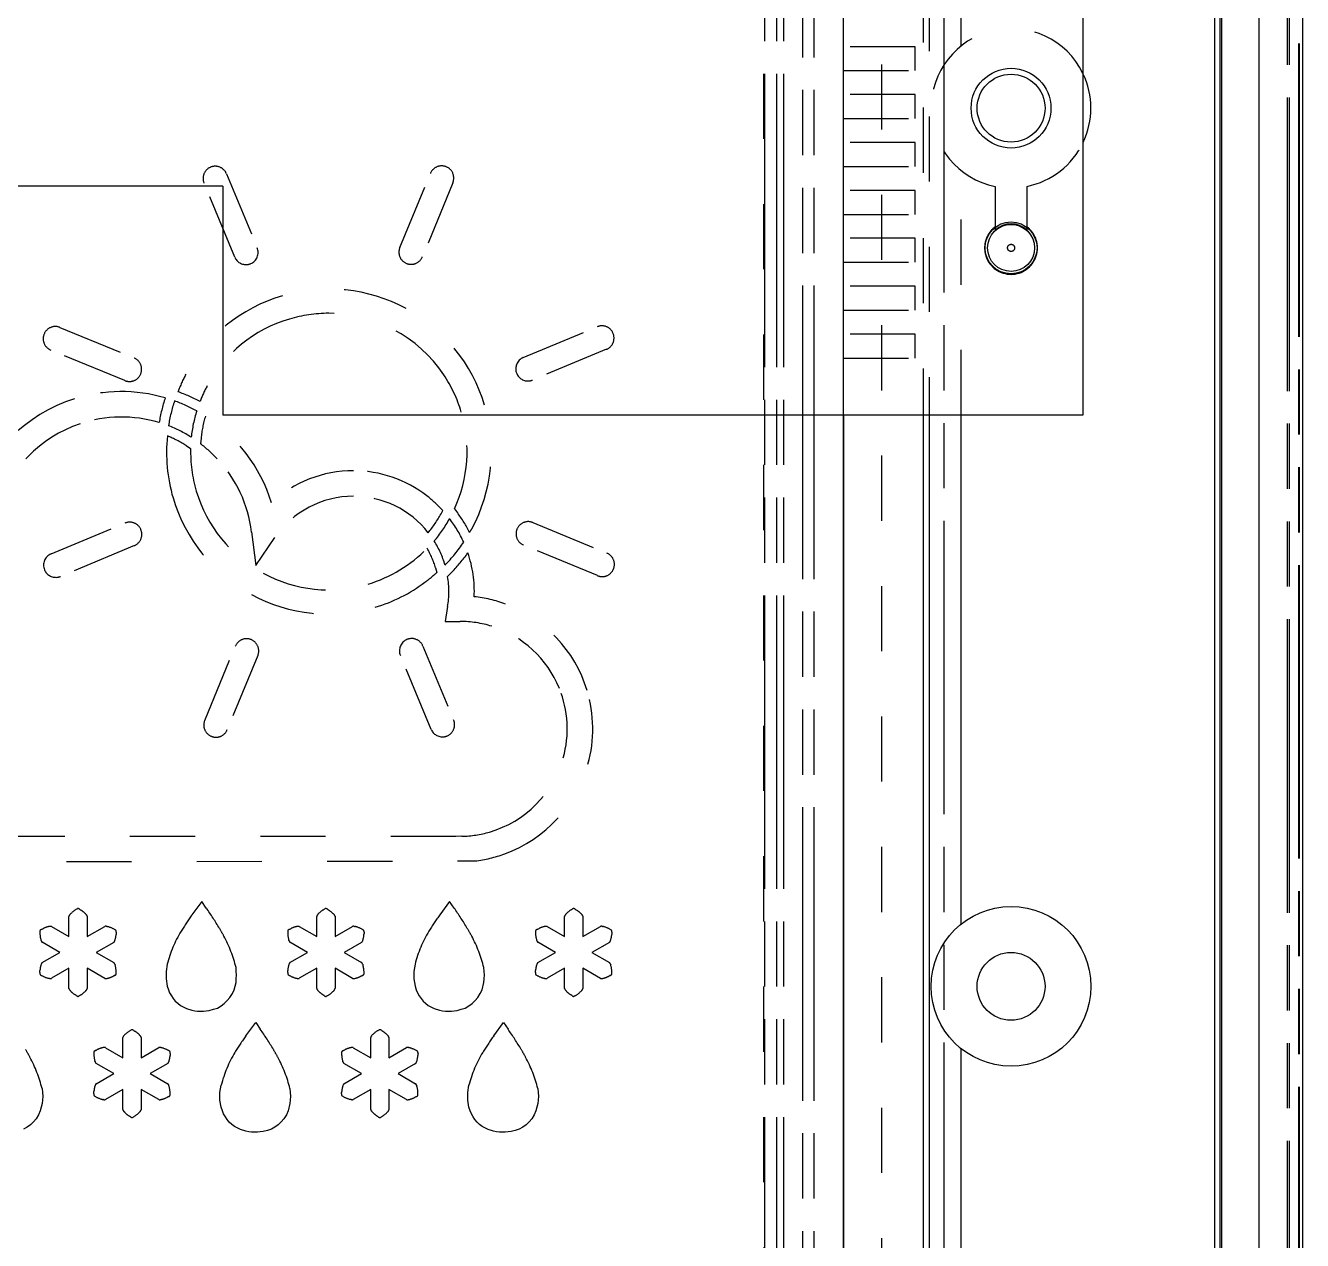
# Model space of a CAD drawing. Header units: millimetres. Extents: x 314 to 590, y -134 to 215.
# Drawn here: x 362.26 to 394.26, y 149.37 to 179.81 of the extents above; entities that cross this region are included whole.
import ezdxf

# ---------------------------------------------------------------- set-up
doc = ezdxf.new("R2010")
doc.units = ezdxf.units.MM
doc.header["$LTSCALE"] = 16.335
doc.linetypes.add('HIDDEN', pattern=[0.2, 0.1, -0.1])
doc.linetypes.add('PHANTOM', pattern=[0.8, 0.45, -0.05, 0.1, -0.05, 0.1, -0.05])
doc.layers.get('0').update_dxf_attribs({"linetype": 'CONTINUOUS'})
doc.layers.add('DEFAULT_2', color=8, linetype='HIDDEN')
doc.layers.add('DEFAULT_3', color=7, linetype='PHANTOM')

msp = doc.modelspace()

# ---------------------------------------------------------------- linework, layer by layer
at = {"color": 7, "linetype": 'Continuous'}
for p, q in [((392.06, 115.337), (392.06, 204.14)), ((392.192, 115.336), (392.192, 204.141)), ((392.227, 204.183), (392.227, 115.294)), ((393.162, 204.218), (393.162, 115.259)), ((394.256, 204.214), (394.256, 119.739)), ((388.756, 201.355), (388.756, 170.049)), ((367.206, 175.789), (341.306, 175.789)), ((367.206, 175.789), (367.206, 170.049)), ((386.556, 174.749), (386.556, 174.686)), ((387.356, 174.686), (387.356, 174.749)), ((388.756, 170.049), (367.206, 170.049)), ((382.756, 170.049), (382.756, 134.885)), ((384.756, 170.049), (384.756, 134.885)), ((384.906, 170.049), (384.906, 134.885)), ((385.706, 157.3), (385.706, 170.049)), ((385.706, 134.885), (385.706, 154.177))]:
    msp.add_line(p, q, dxfattribs=at)
for centre, radius in [((386.956, 177.739), 1), ((386.956, 177.739), 0.85), ((386.956, 174.239), 0.65), ((386.956, 174.239), 0.589), ((386.956, 155.739), 2), ((386.956, 155.739), 0.85)]:
    msp.add_circle(centre, radius, dxfattribs=at)
for centre, radius, start, end in [((386.956, 177.739), 2, 334.4304, 25.8232), ((386.956, 174.239), 0.6, 48.1897, 131.8103)]:
    msp.add_arc(centre, radius, start, end, dxfattribs=at)
at = {"layer": 'DEFAULT_2', "color": 8, "linetype": 'PHANTOM'}
for p, q in [((385.277, 107.778), (385.277, 211.699)), ((380.776, 204.739), (380.776, 126.739)), ((381.076, 204.739), (381.076, 126.739)), ((381.256, 204.739), (381.256, 126.739)), ((381.737, 126.739), (381.737, 204.739)), ((382.025, 126.739), (382.025, 204.739)), ((393.873, 204.14), (393.873, 119.739)), ((393.924, 204.14), (393.924, 119.739)), ((394.165, 119.739), (394.165, 204.14)), ((394.184, 119.739), (394.184, 204.142))]:
    msp.add_line(p, q, dxfattribs=at)
at = {"layer": 'DEFAULT_2', "color": 8, "linetype": 'Continuous'}
msp.add_line((382.756, 123.239), (382.756, 208.239), dxfattribs=at)
at = {"layer": 'DEFAULT_2', "color": 8, "linetype": 'HIDDEN'}
for p, q in [((383.706, 208.239), (383.706, 123.239)), ((382.756, 170.049), (382.756, 205.05)), ((380.756, 204.739), (380.756, 126.739)), ((384.756, 203.889), (384.756, 170.049)), ((384.906, 203.67), (384.906, 170.049)), ((385.706, 179.3), (385.706, 198.177)), ((384.556, 179.279), (382.756, 179.279)), ((384.556, 178.679), (384.556, 179.279)), ((382.756, 178.679), (384.556, 178.679)), ((384.556, 178.079), (382.756, 178.079)), ((384.556, 177.479), (384.556, 178.079)), ((382.756, 177.479), (384.556, 177.479)), ((384.556, 176.879), (382.756, 176.879)), ((384.556, 176.279), (384.556, 176.879)), ((382.756, 176.279), (384.556, 176.279)), ((367.3, 176.096), (368.07, 174.244)), ((371.643, 174.249), (372.407, 176.104)), ((385.706, 170.049), (385.706, 176.177)), ((367.506, 174.009), (366.735, 175.861)), ((372.971, 175.869), (372.207, 174.016)), ((384.556, 175.679), (382.756, 175.679)), ((384.556, 175.079), (384.556, 175.679)), ((386.556, 175.779), (386.556, 174.749)), ((387.356, 174.749), (387.356, 175.779)), ((382.756, 175.079), (384.556, 175.079)), ((384.556, 174.479), (382.756, 174.479)), ((384.556, 173.879), (384.556, 174.479)), ((382.756, 173.879), (384.556, 173.879)), ((384.556, 173.279), (382.756, 173.279)), ((384.556, 172.679), (384.556, 173.279)), ((368.874, 172.456), (368.875, 172.456)), ((382.756, 172.679), (384.556, 172.679)), ((363.128, 172.246), (364.984, 171.48)), ((374.735, 171.494), (376.587, 172.264)), ((384.556, 172.079), (382.756, 172.079)), ((384.556, 171.479), (384.556, 172.079)), ((364.752, 170.916), (362.896, 171.68)), ((376.822, 171.699), (374.97, 170.929)), ((382.756, 171.479), (384.556, 171.479)), ((365.15, 171.316), (365.15, 171.315)), ((366.286, 169.289), (366.401, 169.216)), ((366.661, 169.471), (366.646, 169.334)), ((372.674, 167.576), (372.719, 167.657)), ((373.011, 167.702), (373.084, 167.606)), ((362.904, 166.574), (364.756, 167.344)), ((374.975, 167.358), (376.829, 166.593)), ((367.929, 167.122), (368.032, 166.286)), ((364.991, 166.78), (363.138, 166.009)), ((368.032, 166.286), (368.509, 166.98)), ((376.597, 166.028), (374.743, 166.794)), ((372.539, 166.225), (372.572, 166.111)), ((372.95, 166.122), (372.837, 166.007)), ((372.838, 165.252), (372.779, 164.883)), ((372.779, 164.883), (373.152, 164.882)), ((366.753, 162.403), (367.52, 164.259)), ((368.084, 164.259), (368.084, 164.259)), ((372.22, 164.264), (372.99, 162.412)), ((368.084, 164.025), (367.318, 162.17)), ((372.425, 162.177), (371.655, 164.03)), ((373.049, 159.497), (360.024, 159.497)), ((373.199, 159.5), (373.049, 159.497)), ((360.021, 158.859), (373.525, 158.883)), ((366.68, 157.869), (366.435, 157.533)), ((366.794, 157.701), (366.68, 157.869)), ((372.889, 157.869), (372.644, 157.533)), ((373.003, 157.701), (372.889, 157.869)), ((363.351, 156.986), (363.351, 157.491)), ((363.376, 157.538), (363.383, 157.546)), ((363.62, 157.672), (363.629, 157.667)), ((363.629, 157.667), (363.637, 157.661)), ((363.637, 157.661), (363.647, 157.655)), ((363.647, 157.655), (363.656, 157.649)), ((363.656, 157.649), (363.666, 157.642)), ((363.809, 157.495), (363.809, 156.986)), ((369.56, 156.986), (369.56, 157.491)), ((369.585, 157.538), (369.592, 157.546)), ((369.592, 157.546), (369.599, 157.554)), ((369.599, 157.554), (369.607, 157.562)), ((369.829, 157.672), (369.837, 157.667)), ((369.837, 157.667), (369.846, 157.661)), ((369.846, 157.661), (369.855, 157.655)), ((369.855, 157.655), (369.865, 157.649)), ((369.865, 157.649), (369.874, 157.642)), ((370.018, 157.495), (370.018, 156.986)), ((375.769, 156.986), (375.769, 157.491)), ((375.794, 157.538), (375.801, 157.546)), ((375.801, 157.546), (375.808, 157.554)), ((375.808, 157.554), (375.816, 157.562)), ((376.038, 157.672), (376.046, 157.667)), ((376.046, 157.667), (376.055, 157.661)), ((376.055, 157.661), (376.064, 157.655)), ((376.064, 157.655), (376.074, 157.649)), ((376.074, 157.649), (376.083, 157.642)), ((376.227, 157.495), (376.227, 156.986)), ((362.663, 157.165), (362.671, 157.17)), ((362.671, 157.17), (362.68, 157.175)), ((362.68, 157.175), (362.69, 157.18)), ((362.69, 157.18), (362.701, 157.185)), ((362.701, 157.185), (362.711, 157.19)), ((362.914, 157.238), (363.351, 156.986)), ((363.809, 156.986), (364.25, 157.241)), ((364.301, 157.241), (364.311, 157.239)), ((364.538, 157.096), (364.537, 157.086)), ((364.537, 157.086), (364.537, 157.076)), ((368.871, 157.165), (368.88, 157.17)), ((368.88, 157.17), (368.889, 157.175)), ((368.889, 157.175), (368.899, 157.18)), ((368.899, 157.18), (368.909, 157.185)), ((368.909, 157.185), (368.92, 157.19)), ((369.123, 157.238), (369.56, 156.986)), ((370.018, 156.986), (370.459, 157.241)), ((370.51, 157.241), (370.52, 157.239)), ((370.746, 157.096), (370.746, 157.086)), ((370.746, 157.086), (370.746, 157.076)), ((375.08, 157.165), (375.089, 157.17)), ((375.089, 157.17), (375.098, 157.175)), ((375.098, 157.175), (375.108, 157.18)), ((375.108, 157.18), (375.118, 157.185)), ((375.118, 157.185), (375.129, 157.19)), ((375.332, 157.238), (375.769, 156.986)), ((376.227, 156.986), (376.668, 157.241)), ((376.719, 157.241), (376.729, 157.239)), ((376.955, 157.096), (376.955, 157.086)), ((376.955, 157.086), (376.955, 157.076)), ((362.655, 156.888), (362.652, 156.898)), ((363.123, 156.589), (362.681, 156.844)), ((364.475, 156.842), (364.038, 156.589)), ((364.535, 157.054), (364.534, 157.042)), ((364.536, 157.065), (364.535, 157.054)), ((364.537, 157.076), (364.536, 157.065)), ((368.864, 156.888), (368.861, 156.898)), ((369.331, 156.589), (368.89, 156.844)), ((370.684, 156.842), (370.247, 156.589)), ((370.744, 157.054), (370.743, 157.042)), ((370.745, 157.065), (370.744, 157.054)), ((370.746, 157.076), (370.745, 157.065)), ((375.073, 156.888), (375.069, 156.898)), ((375.54, 156.589), (375.099, 156.844)), ((376.893, 156.842), (376.456, 156.589)), ((376.953, 157.054), (376.952, 157.042)), ((376.954, 157.065), (376.953, 157.054)), ((376.955, 157.076), (376.954, 157.065)), ((362.681, 156.335), (363.123, 156.589)), ((364.038, 156.589), (364.475, 156.337)), ((368.89, 156.335), (369.331, 156.589)), ((370.247, 156.589), (370.684, 156.337)), ((375.099, 156.335), (375.54, 156.589)), ((376.456, 156.589), (376.893, 156.337)), ((362.624, 156.114), (362.625, 156.125)), ((362.625, 156.125), (362.626, 156.137)), ((363.351, 156.193), (362.914, 155.941)), ((363.351, 155.688), (363.351, 156.193)), ((364.25, 155.938), (363.809, 156.193)), ((363.809, 156.193), (363.809, 155.684)), ((364.504, 156.292), (364.507, 156.282)), ((365.814, 156.296), (365.784, 156.115)), ((367.545, 156.115), (367.538, 156.213)), ((368.833, 156.114), (368.834, 156.125)), ((368.834, 156.125), (368.835, 156.137)), ((369.56, 156.193), (369.123, 155.941)), ((369.56, 155.688), (369.56, 156.193)), ((370.459, 155.938), (370.018, 156.193)), ((370.018, 156.193), (370.018, 155.684)), ((370.713, 156.292), (370.716, 156.282)), ((372.023, 156.296), (371.993, 156.115)), ((373.754, 156.115), (373.747, 156.213)), ((375.042, 156.114), (375.043, 156.125)), ((375.043, 156.125), (375.044, 156.137)), ((375.769, 156.193), (375.332, 155.941)), ((375.769, 155.688), (375.769, 156.193)), ((376.668, 155.938), (376.227, 156.193)), ((376.227, 156.193), (376.227, 155.684)), ((376.921, 156.292), (376.925, 156.282)), ((362.623, 156.103), (362.624, 156.114)), ((362.623, 156.093), (362.623, 156.103)), ((362.623, 156.083), (362.623, 156.093)), ((362.861, 155.938), (362.85, 155.94)), ((364.46, 155.994), (364.449, 155.989)), ((364.47, 155.999), (364.46, 155.994)), ((364.48, 156.004), (364.47, 155.999)), ((364.489, 156.009), (364.48, 156.004)), ((364.497, 156.014), (364.489, 156.009)), ((365.784, 156.115), (365.784, 155.927)), ((365.784, 155.927), (365.814, 155.746)), ((367.493, 155.656), (367.538, 155.837)), ((367.538, 155.837), (367.545, 155.927)), ((367.553, 156.025), (367.545, 156.115)), ((367.545, 155.927), (367.553, 156.025)), ((368.832, 156.103), (368.833, 156.114)), ((368.832, 156.093), (368.832, 156.103)), ((368.832, 156.083), (368.832, 156.093)), ((369.069, 155.938), (369.059, 155.94)), ((370.668, 155.994), (370.658, 155.989)), ((370.679, 155.999), (370.668, 155.994)), ((370.688, 156.004), (370.679, 155.999)), ((370.698, 156.009), (370.688, 156.004)), ((370.706, 156.014), (370.698, 156.009)), ((371.993, 156.115), (371.993, 155.927)), ((371.993, 155.927), (372.023, 155.746)), ((373.701, 155.656), (373.747, 155.837)), ((373.747, 155.837), (373.754, 155.927)), ((373.762, 156.025), (373.754, 156.115)), ((373.754, 155.927), (373.762, 156.025)), ((375.04, 156.083), (375.041, 156.093)), ((375.041, 156.103), (375.042, 156.114)), ((375.041, 156.093), (375.041, 156.103)), ((375.278, 155.938), (375.268, 155.94)), ((376.877, 155.994), (376.867, 155.989)), ((376.888, 155.999), (376.877, 155.994)), ((376.897, 156.004), (376.888, 155.999)), ((376.907, 156.009), (376.897, 156.004)), ((376.915, 156.014), (376.907, 156.009)), ((363.505, 155.53), (363.495, 155.537)), ((363.514, 155.524), (363.505, 155.53)), ((363.523, 155.518), (363.514, 155.524)), ((363.532, 155.512), (363.523, 155.518)), ((363.54, 155.507), (363.532, 155.512)), ((363.784, 155.639), (363.777, 155.631)), ((365.814, 155.746), (365.844, 155.656)), ((365.844, 155.656), (365.874, 155.581)), ((365.874, 155.581), (365.919, 155.505)), ((365.919, 155.505), (365.965, 155.437)), ((367.387, 155.46), (367.448, 155.558)), ((367.448, 155.558), (367.493, 155.656)), ((369.713, 155.53), (369.704, 155.537)), ((369.723, 155.524), (369.713, 155.53)), ((369.732, 155.518), (369.723, 155.524)), ((369.741, 155.512), (369.732, 155.518)), ((369.749, 155.507), (369.741, 155.512)), ((369.993, 155.639), (369.986, 155.631)), ((372.023, 155.746), (372.053, 155.656)), ((372.053, 155.656), (372.083, 155.581)), ((372.083, 155.581), (372.128, 155.505)), ((372.128, 155.505), (372.173, 155.437)), ((373.596, 155.46), (373.656, 155.558)), ((373.656, 155.558), (373.701, 155.656)), ((375.922, 155.53), (375.912, 155.537)), ((375.932, 155.524), (375.922, 155.53)), ((375.941, 155.518), (375.932, 155.524)), ((375.95, 155.512), (375.941, 155.518)), ((375.958, 155.507), (375.95, 155.512)), ((376.202, 155.639), (376.195, 155.631)), ((365.965, 155.437), (366.017, 155.37)), ((366.017, 155.37), (366.078, 155.317)), ((366.078, 155.317), (366.145, 155.264)), ((366.145, 155.264), (366.296, 155.189)), ((366.296, 155.189), (366.431, 155.144)), ((366.868, 155.136), (366.973, 155.166)), ((366.973, 155.166), (367.071, 155.196)), ((367.071, 155.196), (367.162, 155.249)), ((367.162, 155.249), (367.244, 155.309)), ((367.244, 155.309), (367.32, 155.385)), ((367.32, 155.385), (367.387, 155.46)), ((372.173, 155.437), (372.226, 155.37)), ((372.226, 155.37), (372.286, 155.317)), ((372.286, 155.317), (372.354, 155.264)), ((372.354, 155.264), (372.505, 155.189)), ((372.505, 155.189), (372.64, 155.144)), ((373.077, 155.136), (373.182, 155.166)), ((373.182, 155.166), (373.28, 155.196)), ((373.28, 155.196), (373.37, 155.249)), ((373.37, 155.249), (373.453, 155.309)), ((373.453, 155.309), (373.528, 155.385)), ((373.528, 155.385), (373.596, 155.46)), ((366.431, 155.144), (366.507, 155.129)), ((366.507, 155.129), (366.574, 155.121)), ((366.574, 155.121), (366.725, 155.121)), ((366.725, 155.121), (366.793, 155.129)), ((366.793, 155.129), (366.868, 155.136)), ((372.64, 155.144), (372.715, 155.129)), ((372.715, 155.129), (372.783, 155.121)), ((372.783, 155.121), (372.934, 155.121)), ((372.934, 155.121), (373.001, 155.129)), ((373.001, 155.129), (373.077, 155.136)), ((364.972, 154.637), (364.98, 154.632)), ((364.98, 154.632), (364.989, 154.627)), ((364.989, 154.627), (364.998, 154.621)), ((364.998, 154.621), (365.008, 154.614)), ((365.008, 154.614), (365.017, 154.607)), ((367.787, 154.498), (368.031, 154.834)), ((368.031, 154.834), (368.146, 154.667)), ((371.181, 154.637), (371.189, 154.632)), ((371.189, 154.632), (371.198, 154.627)), ((371.198, 154.627), (371.207, 154.621)), ((371.207, 154.621), (371.216, 154.614)), ((371.216, 154.614), (371.226, 154.607)), ((373.995, 154.498), (374.24, 154.834)), ((374.24, 154.834), (374.355, 154.667)), ((364.266, 154.204), (364.703, 153.951)), ((364.703, 153.951), (364.703, 154.456)), ((364.728, 154.504), (364.735, 154.512)), ((365.161, 154.461), (365.161, 153.951)), ((365.161, 153.951), (365.602, 154.206)), ((365.653, 154.207), (365.663, 154.205)), ((370.474, 154.204), (370.912, 153.951)), ((370.912, 153.951), (370.912, 154.456)), ((370.936, 154.504), (370.943, 154.512)), ((371.369, 154.461), (371.369, 153.951)), ((371.369, 153.951), (371.811, 154.206)), ((371.862, 154.207), (371.872, 154.205)), ((364.014, 154.131), (364.023, 154.135)), ((364.023, 154.135), (364.032, 154.14)), ((364.032, 154.14), (364.042, 154.145)), ((364.042, 154.145), (364.052, 154.15)), ((364.052, 154.15), (364.063, 154.155)), ((365.887, 154.019), (365.886, 154.007)), ((365.888, 154.03), (365.887, 154.019)), ((365.889, 154.041), (365.888, 154.03)), ((365.889, 154.062), (365.889, 154.052)), ((365.889, 154.052), (365.889, 154.041)), ((370.223, 154.131), (370.232, 154.135)), ((370.232, 154.135), (370.241, 154.14)), ((370.241, 154.14), (370.251, 154.145)), ((370.251, 154.145), (370.261, 154.15)), ((370.261, 154.15), (370.272, 154.155)), ((372.096, 154.019), (372.095, 154.007)), ((372.097, 154.03), (372.096, 154.019)), ((372.098, 154.052), (372.097, 154.041)), ((372.097, 154.041), (372.097, 154.03)), ((372.098, 154.062), (372.098, 154.052)), ((364.007, 153.853), (364.003, 153.863)), ((364.474, 153.555), (364.033, 153.81)), ((365.827, 153.807), (365.389, 153.555)), ((370.215, 153.853), (370.212, 153.863)), ((370.683, 153.555), (370.242, 153.81)), ((372.035, 153.807), (371.598, 153.555)), ((364.033, 153.3), (364.474, 153.555)), ((365.389, 153.555), (365.827, 153.302)), ((365.855, 153.257), (365.859, 153.247)), ((367.135, 153.08), (367.165, 153.261)), ((370.242, 153.3), (370.683, 153.555)), ((371.598, 153.555), (372.035, 153.302)), ((372.064, 153.257), (372.068, 153.247)), ((373.344, 153.08), (373.374, 153.261)), ((362.679, 153.178), (362.686, 153.08)), ((362.686, 153.08), (362.694, 152.99)), ((362.694, 152.99), (362.686, 152.892)), ((363.974, 153.048), (363.975, 153.058)), ((363.975, 153.069), (363.976, 153.079)), ((363.975, 153.058), (363.975, 153.069)), ((363.976, 153.079), (363.977, 153.091)), ((363.977, 153.091), (363.978, 153.103)), ((364.703, 153.159), (364.266, 152.906)), ((364.703, 152.654), (364.703, 153.159)), ((365.602, 152.904), (365.161, 153.159)), ((365.161, 153.159), (365.161, 152.649)), ((365.811, 152.959), (365.801, 152.954)), ((365.822, 152.965), (365.811, 152.959)), ((365.831, 152.969), (365.822, 152.965)), ((365.841, 152.974), (365.831, 152.969)), ((365.849, 152.979), (365.841, 152.974)), ((367.135, 152.892), (367.135, 153.08)), ((368.89, 153.178), (368.897, 153.08)), ((368.897, 153.08), (368.904, 152.99)), ((368.904, 152.99), (368.897, 152.892)), ((370.183, 153.058), (370.184, 153.069)), ((370.183, 153.048), (370.183, 153.058)), ((370.184, 153.079), (370.185, 153.091)), ((370.184, 153.069), (370.184, 153.079)), ((370.185, 153.091), (370.186, 153.103)), ((370.912, 153.159), (370.474, 152.906)), ((370.912, 152.654), (370.912, 153.159)), ((371.811, 152.904), (371.369, 153.159)), ((371.369, 153.159), (371.369, 152.649)), ((372.02, 152.959), (372.009, 152.954)), ((372.03, 152.965), (372.02, 152.959)), ((372.04, 152.969), (372.03, 152.965)), ((372.049, 152.974), (372.04, 152.969)), ((372.058, 152.979), (372.049, 152.974)), ((373.344, 152.892), (373.344, 153.08)), ((375.098, 153.178), (375.106, 153.08)), ((375.106, 153.08), (375.113, 152.99)), ((375.113, 152.99), (375.106, 152.892)), ((362.633, 152.621), (362.588, 152.523)), ((362.679, 152.802), (362.633, 152.621)), ((362.686, 152.892), (362.679, 152.802)), ((364.212, 152.904), (364.202, 152.906)), ((365.136, 152.604), (365.129, 152.597)), ((367.165, 152.712), (367.135, 152.892)), ((367.196, 152.621), (367.165, 152.712)), ((367.226, 152.546), (367.196, 152.621)), ((368.844, 152.621), (368.799, 152.523)), ((368.89, 152.802), (368.844, 152.621)), ((368.897, 152.892), (368.89, 152.802)), ((370.421, 152.904), (370.411, 152.906)), ((371.345, 152.604), (371.338, 152.597)), ((373.374, 152.712), (373.344, 152.892)), ((373.404, 152.621), (373.374, 152.712)), ((373.434, 152.546), (373.404, 152.621)), ((375.053, 152.621), (375.008, 152.523)), ((375.098, 152.802), (375.053, 152.621)), ((375.106, 152.892), (375.098, 152.802)), ((362.46, 152.35), (362.385, 152.275)), ((362.528, 152.425), (362.46, 152.35)), ((362.588, 152.523), (362.528, 152.425)), ((364.856, 152.495), (364.846, 152.502)), ((364.866, 152.489), (364.856, 152.495)), ((364.875, 152.483), (364.866, 152.489)), ((364.884, 152.477), (364.875, 152.483)), ((364.892, 152.472), (364.884, 152.477)), ((367.271, 152.471), (367.226, 152.546)), ((367.316, 152.403), (367.271, 152.471)), ((367.369, 152.335), (367.316, 152.403)), ((367.429, 152.282), (367.369, 152.335)), ((367.497, 152.23), (367.429, 152.282)), ((368.671, 152.35), (368.596, 152.275)), ((368.739, 152.425), (368.671, 152.35)), ((368.799, 152.523), (368.739, 152.425)), ((371.065, 152.495), (371.055, 152.502)), ((371.074, 152.489), (371.065, 152.495)), ((371.084, 152.483), (371.074, 152.489)), ((371.092, 152.477), (371.084, 152.483)), ((371.101, 152.472), (371.092, 152.477)), ((373.48, 152.471), (373.434, 152.546)), ((373.525, 152.403), (373.48, 152.471)), ((373.578, 152.335), (373.525, 152.403)), ((373.638, 152.282), (373.578, 152.335)), ((373.705, 152.23), (373.638, 152.282)), ((374.88, 152.35), (374.805, 152.275)), ((374.948, 152.425), (374.88, 152.35)), ((375.008, 152.523), (374.948, 152.425)), ((362.302, 152.215), (362.212, 152.162)), ((362.385, 152.275), (362.302, 152.215)), ((367.647, 152.154), (367.497, 152.23)), ((367.783, 152.109), (367.647, 152.154)), ((367.858, 152.094), (367.783, 152.109)), ((367.926, 152.087), (367.858, 152.094)), ((368.076, 152.087), (367.926, 152.087)), ((368.144, 152.094), (368.076, 152.087)), ((368.22, 152.102), (368.144, 152.094)), ((368.325, 152.132), (368.22, 152.102)), ((368.423, 152.162), (368.325, 152.132)), ((368.513, 152.215), (368.423, 152.162)), ((368.596, 152.275), (368.513, 152.215)), ((373.856, 152.154), (373.705, 152.23)), ((373.991, 152.109), (373.856, 152.154)), ((374.067, 152.094), (373.991, 152.109)), ((374.135, 152.087), (374.067, 152.094)), ((374.285, 152.087), (374.135, 152.087)), ((374.353, 152.094), (374.285, 152.087)), ((374.428, 152.102), (374.353, 152.094)), ((374.534, 152.132), (374.428, 152.102)), ((374.631, 152.162), (374.534, 152.132)), ((374.722, 152.215), (374.631, 152.162)), ((374.805, 152.275), (374.722, 152.215))]:
    msp.add_line(p, q, dxfattribs=at)
for centre, radius, start, end in [((386.956, 177.739), 2, 25.8232, 258.463), ((386.956, 177.739), 2, 281.537, 334.4304), ((367.017, 175.98), 0.305, 67.4864, 112.6108), ((372.689, 175.988), 0.304, 67.566, 112.6621), ((367.015, 175.978), 0.303, 157.2507, 202.7313), ((367.016, 175.981), 0.303, 112.4451, 157.8137), ((367.019, 175.98), 0.303, 22.3825, 67.8052), ((372.688, 175.989), 0.303, 112.4706, 157.767), ((372.691, 175.988), 0.304, 22.4558, 67.8453), ((372.689, 175.987), 0.305, 337.3312, 22.5208), ((386.956, 174.238), 0.663, 127.0831, 136.0091), ((386.957, 174.242), 0.658, 48.0403, 52.6669), ((386.955, 174.239), 0.662, 17.3154, 48.0867), ((386.959, 174.238), 0.666, 162.4074, 171.0793), ((386.951, 174.238), 0.666, 8.7351, 17.2736), ((367.787, 174.127), 0.306, 292.6459, 22.5002), ((371.922, 174.132), 0.303, 157.1886, 202.8543), ((386.956, 174.238), 0.663, 171.0594, 179.9733), ((386.956, 174.239), 0.663, 180.0356, 190.0768), ((386.958, 174.239), 0.665, 190.05, 199.8279), ((386.954, 174.238), 0.663, 0.0285, 8.7594), ((367.788, 174.127), 0.306, 202.6641, 275.9712), ((367.788, 174.125), 0.305, 276.1006, 292.7105), ((371.922, 174.13), 0.303, 202.6631, 247.9882), ((371.925, 174.13), 0.303, 247.4907, 275.9916), ((371.924, 174.139), 0.312, 276.0562, 292.3139), ((371.926, 174.129), 0.302, 292.4641, 337.8874), ((386.955, 174.238), 0.662, 199.8688, 340.4838), ((369.865, 169.166), 4.044, 61.4182, 106.7349), ((369.845, 169.158), 4.046, 106.4282, 151.7246), ((369.847, 169.156), 3.44, 106.4158, 151.728), ((369.861, 169.159), 3.441, 90.001, 106.655), ((369.855, 169.122), 3.478, 33.8431, 89.8968), ((369.885, 169.155), 4.044, 16.4219, 61.7404), ((363.011, 171.965), 0.303, 112.2385, 157.7218), ((363.012, 171.969), 0.3, 67.2928, 112.8747), ((376.705, 171.983), 0.304, 22.3118, 112.7965), ((363.012, 171.962), 0.305, 157.358, 202.6698), ((363.009, 171.96), 0.301, 202.4891, 248.0691), ((376.707, 171.979), 0.302, 292.3622, 337.7828), ((376.706, 171.981), 0.303, 337.3816, 22.7308), ((364.873, 171.202), 0.299, 22.3266, 68.3452), ((374.853, 171.211), 0.306, 112.6459, 202.5002), ((364.872, 171.199), 0.301, 337.0602, 22.7608), ((364.869, 171.194), 0.302, 247.2828, 275.9202), ((364.865, 171.206), 0.314, 276.3028, 292.4516), ((364.87, 171.194), 0.302, 292.4682, 337.9762), ((369.685, 169.263), 3.855, 151.9708, 159.1296), ((369.872, 169.143), 3.452, 16.5271, 33.7189), ((374.853, 171.212), 0.307, 202.7172, 275.9741), ((374.854, 171.204), 0.298, 275.795, 292.6864), ((364.663, 166.763), 3.876, 73.5107, 107.5331), ((364.648, 166.684), 4.204, 61.7697, 70.041), ((369.813, 169.184), 3.397, 151.8804, 159.229), ((364.685, 166.704), 3.94, 107.5865, 162.9417), ((369.791, 169.166), 4.237, 161.9279, 170.5457), ((369.838, 169.147), 4.042, 161.8431, 170.9383), ((364.672, 166.723), 3.915, 61.2993, 70.2202), ((369.891, 169.134), 4.044, 331.4217, 16.7314), ((364.668, 166.734), 3.267, 73.213, 108.5388), ((369.829, 169.139), 3.431, 162.7538, 174.029), ((369.824, 169.127), 3.182, 163.6485, 173.7924), ((364.677, 166.71), 3.919, 16.9598, 57.7141), ((369.892, 169.139), 3.434, 335.2607, 16.6766), ((364.684, 166.705), 3.299, 108.6435, 162.4105), ((364.657, 166.713), 3.293, 57.6962, 68.8278), ((369.827, 169.112), 4.03, 174.0697, 196.376), ((364.653, 166.677), 3.08, 57.9819, 67.7574), ((364.636, 166.671), 3.336, 43.2498, 52.9624), ((369.872, 169.136), 3.472, 178.6733, 196.5246), ((364.705, 166.725), 3.249, 7.0109, 43.3668), ((370.481, 165.63), 3.028, 90.0157, 132.7465), ((370.481, 165.664), 2.993, 52.0526, 90.0252), ((369.839, 169.118), 4.043, 196.416, 241.7464), ((369.842, 169.12), 3.439, 196.4117, 241.7413), ((370.482, 165.626), 2.392, 90.044, 145.5403), ((370.477, 165.636), 2.382, 38.0433, 89.9322), ((370.426, 165.581), 3.093, 42.1562, 52.1915), ((364.874, 167.063), 0.305, 22.3738, 112.7346), ((369.887, 169.128), 3.19, 320.6283, 330.8897), ((369.837, 169.148), 3.489, 319.8189, 331.0153), ((370.478, 165.617), 3.033, 24.3343, 37.3442), ((370.437, 165.627), 3.305, 26.7028, 36.7885), ((374.857, 167.078), 0.303, 112.5169, 157.8346), ((374.858, 167.074), 0.307, 67.6929, 112.4043), ((364.875, 167.062), 0.303, 337.3816, 22.7308), ((372.046, 167.987), 1.604, 326.942, 330.5942), ((374.855, 167.076), 0.302, 157.1959, 202.5627), ((364.876, 167.06), 0.302, 292.3622, 337.7828), ((369.864, 169.101), 3.428, 286.7286, 315.8484), ((370.483, 165.61), 2.146, 16.6618, 30.933), ((370.497, 165.63), 2.373, 16.2516, 32.272), ((369.889, 169.121), 4.04, 315.5817, 326.0819), ((374.857, 167.076), 0.305, 202.3775, 247.8738), ((363.022, 166.292), 0.306, 112.6459, 202.5002), ((369.848, 169.114), 4.31, 316.0349, 324.2698), ((370.536, 165.629), 2.973, 357.5343, 19.0066), ((376.714, 166.311), 0.304, 22.543, 67.8505), ((376.719, 166.311), 0.3, 337.0831, 22.8373), ((363.022, 166.293), 0.307, 202.6802, 275.8799), ((369.859, 169.106), 3.434, 241.3828, 286.7859), ((369.724, 169.279), 4.261, 306.7138, 311.9481), ((376.716, 166.306), 0.3, 292.3382, 338.2612), ((363.021, 166.29), 0.305, 276.1006, 292.7105), ((369.885, 169.046), 3.978, 286.6435, 306.8662), ((370.707, 165.628), 2.164, 349.9949, 10.0821), ((376.714, 166.307), 0.303, 247.3419, 275.9181), ((376.713, 166.305), 0.301, 275.996, 292.8151), ((369.86, 169.107), 4.044, 241.4167, 286.7365), ((373.15, 162.218), 3.303, 69.7566, 83.8146), ((373.129, 162.174), 3.351, 16.9773, 69.6776), ((373.147, 162.203), 2.679, 72.5697, 89.8968), ((373.133, 162.177), 2.709, 22.3003, 72.4411), ((367.801, 164.145), 0.303, 67.4104, 112.8327), ((371.938, 164.149), 0.304, 22.1943, 112.8443), ((367.798, 164.146), 0.3, 112.3695, 157.9397), ((367.803, 164.143), 0.304, 22.6304, 67.969), ((367.806, 164.142), 0.301, 337.1616, 22.7897), ((371.938, 164.147), 0.306, 112.6242, 202.49), ((373.16, 162.192), 2.677, 344.2749, 22.2154), ((373.163, 162.193), 3.313, 344.5187, 16.8414), ((367.03, 162.287), 0.3, 157.1979, 202.6759), ((372.71, 162.295), 0.304, 337.3858, 22.7266), ((367.034, 162.286), 0.304, 202.3009, 247.9504), ((367.037, 162.284), 0.303, 247.3594, 275.9574), ((367.037, 162.284), 0.303, 275.9863, 292.7681), ((367.039, 162.282), 0.3, 292.4317, 338.1057), ((372.708, 162.296), 0.306, 202.7032, 275.9321), ((372.707, 162.294), 0.305, 276.0514, 292.703), ((372.71, 162.293), 0.303, 292.3312, 337.7214), ((373.121, 162.217), 2.722, 286.3957, 344.0071), ((373.113, 162.224), 3.37, 290.0845, 344.2433), ((373.147, 162.157), 2.657, 271.114, 286.2142), ((373.149, 162.144), 3.283, 276.5751, 289.9746), ((363.392, 157.489), 0.0409, 156.1051, 177.7275), ((363.481, 157.446), 0.14, 138.8458, 154.8656), ((363.909, 157.045), 0.726, 118.3015, 136.4305), ((363.585, 157.649), 0.0413, 96.1507, 118.5514), ((363.553, 157.576), 0.117, 54.8937, 76.6292), ((363.335, 157.141), 0.6, 40.2668, 56.5844), ((363.748, 157.487), 0.0616, 7.5793, 42.6416), ((371.44, 153.9), 6.184, 144.0216, 148.614), ((358.631, 152.048), 9.93, 31.208, 34.7041), ((369.601, 157.489), 0.0409, 156.0977, 177.7263), ((369.69, 157.446), 0.14, 138.8378, 154.8579), ((370.105, 157.061), 0.707, 117.9836, 134.7992), ((369.793, 157.649), 0.0412, 96.1817, 118.5903), ((369.762, 157.576), 0.117, 54.9006, 76.6424), ((369.544, 157.141), 0.6, 40.2673, 56.5877), ((369.957, 157.487), 0.0616, 7.5793, 42.6421), ((377.65, 153.899), 6.186, 144.0223, 148.6132), ((364.843, 152.05), 9.926, 31.2066, 34.7043), ((375.81, 157.489), 0.0409, 156.0964, 177.7261), ((375.899, 157.446), 0.14, 138.836, 154.8565), ((376.314, 157.061), 0.707, 117.9825, 134.7974), ((376.002, 157.649), 0.0412, 96.1818, 118.5894), ((375.971, 157.576), 0.117, 54.8992, 76.6423), ((375.753, 157.141), 0.6, 40.2656, 56.5862), ((376.166, 157.487), 0.0616, 7.5787, 42.6401), ((363.367, 157.101), 0.744, 178.272, 195.9089), ((362.665, 157.123), 0.0415, 156.0997, 178.5822), ((362.712, 157.059), 0.117, 114.9652, 136.5616), ((362.973, 156.66), 0.591, 99.5282, 116.2723), ((362.888, 157.177), 0.0664, 66.4071, 100.8748), ((364.267, 157.209), 0.0359, 94.3958, 117.1086), ((364.272, 157.105), 0.139, 77.7804, 93.2477), ((364.13, 156.518), 0.743, 58.2631, 75.9006), ((364.5, 157.115), 0.0415, 36.0969, 58.5765), ((364.422, 157.106), 0.116, 354.9766, 16.6224), ((368.682, 155.576), 2.957, 148.5179, 165.9196), ((363.189, 154.837), 4.586, 28.1228, 30.906), ((368.874, 157.123), 0.0415, 156.0964, 178.5673), ((369.575, 157.101), 0.743, 178.2559, 195.9163), ((368.921, 157.059), 0.117, 114.9597, 136.5682), ((369.182, 156.66), 0.591, 99.5293, 116.2697), ((369.096, 157.177), 0.0664, 66.3975, 100.8805), ((370.475, 157.209), 0.0358, 94.3957, 117.1555), ((370.48, 157.105), 0.139, 77.7756, 93.2478), ((370.339, 156.518), 0.744, 58.2744, 75.8994), ((370.708, 157.115), 0.0414, 36.102, 58.5898), ((370.63, 157.106), 0.116, 354.9515, 16.5976), ((374.891, 155.576), 2.957, 148.5167, 165.9192), ((369.4, 154.839), 4.583, 28.1199, 30.9045), ((375.083, 157.123), 0.0416, 156.1498, 178.5785), ((375.784, 157.101), 0.743, 178.2641, 195.9059), ((375.13, 157.059), 0.117, 114.9621, 136.5692), ((375.391, 156.66), 0.591, 99.5347, 116.2732), ((375.305, 157.177), 0.0663, 66.3749, 100.8928), ((376.684, 157.209), 0.0359, 94.395, 117.1391), ((376.689, 157.105), 0.139, 77.7785, 93.2474), ((376.548, 156.518), 0.744, 58.2675, 75.9045), ((376.917, 157.115), 0.0413, 36.0562, 58.5853), ((376.839, 157.106), 0.116, 354.9488, 16.5965), ((362.788, 156.93), 0.14, 197.7846, 213.2411), ((362.701, 156.874), 0.0359, 214.3876, 237.0914), ((364.436, 156.895), 0.0662, 306.3545, 340.8907), ((363.945, 157.08), 0.59, 339.5356, 356.2914), ((364.289, 155.407), 3.348, 13.9353, 28.3983), ((368.996, 156.93), 0.139, 197.805, 213.2975), ((368.91, 156.874), 0.036, 214.4495, 237.1675), ((370.644, 156.895), 0.0663, 306.3756, 340.8861), ((370.154, 157.08), 0.591, 339.5279, 356.2668), ((370.499, 155.408), 3.346, 13.925, 28.3956), ((375.205, 156.93), 0.139, 197.7993, 213.2937), ((375.119, 156.874), 0.036, 214.4461, 237.1674), ((376.853, 156.895), 0.0663, 306.3754, 340.884), ((376.362, 157.08), 0.591, 339.5258, 356.2641), ((363.226, 156.101), 0.601, 160.2734, 176.5745), ((362.719, 156.286), 0.0617, 127.6398, 162.6458), ((364.453, 156.302), 0.0408, 36.1555, 57.8208), ((364.372, 156.247), 0.139, 18.8499, 34.9105), ((363.811, 156.077), 0.726, 358.2768, 16.424), ((369.433, 156.102), 0.6, 160.2496, 176.5911), ((368.928, 156.286), 0.0617, 127.5581, 162.6132), ((370.662, 156.302), 0.0408, 36.1457, 57.8005), ((370.581, 156.247), 0.139, 18.8587, 34.9029), ((370.02, 156.076), 0.726, 358.3028, 16.4379), ((375.642, 156.102), 0.6, 160.2556, 176.5938), ((375.137, 156.286), 0.0617, 127.5588, 162.6192), ((376.871, 156.302), 0.0408, 36.1468, 57.8005), ((376.79, 156.247), 0.139, 18.8608, 34.9041), ((376.228, 156.076), 0.726, 358.3052, 16.4404), ((362.739, 156.073), 0.116, 174.8865, 196.6439), ((362.661, 156.064), 0.0413, 216.1921, 238.5575), ((363.021, 156.646), 0.726, 238.3023, 256.4331), ((362.888, 156.075), 0.14, 258.8593, 274.8937), ((362.895, 155.977), 0.041, 276.1353, 297.7469), ((364.274, 155.996), 0.0618, 247.6681, 282.6458), ((364.18, 156.526), 0.601, 280.2803, 296.5828), ((364.448, 156.119), 0.117, 294.8992, 316.6371), ((364.495, 156.056), 0.0412, 336.1104, 358.5351), ((368.948, 156.073), 0.116, 174.9022, 196.6516), ((368.869, 156.064), 0.0413, 216.1788, 238.5614), ((369.229, 156.647), 0.726, 238.3046, 256.4337), ((369.096, 156.075), 0.14, 258.8579, 274.8941), ((369.104, 155.977), 0.0409, 276.1359, 297.7614), ((370.482, 155.995), 0.0616, 247.6386, 282.6656), ((370.389, 156.527), 0.601, 280.2847, 296.5749), ((370.657, 156.119), 0.117, 294.8877, 316.628), ((370.704, 156.056), 0.0412, 336.1332, 358.5615), ((375.157, 156.073), 0.117, 174.9056, 196.6109), ((375.078, 156.064), 0.0413, 216.1782, 238.5595), ((375.438, 156.647), 0.727, 238.3026, 256.428), ((375.305, 156.075), 0.139, 258.8519, 274.8964), ((375.313, 155.977), 0.0408, 276.1394, 297.7923), ((376.691, 155.995), 0.0617, 247.6497, 282.6585), ((376.598, 156.527), 0.601, 280.2818, 296.5756), ((376.866, 156.119), 0.116, 294.885, 316.6587), ((376.913, 156.056), 0.0412, 336.1337, 358.5638), ((363.417, 155.696), 0.0664, 186.4348, 220.9034), ((363.823, 156.029), 0.591, 219.5463, 236.2727), ((363.607, 155.602), 0.117, 234.9655, 256.5963), ((363.576, 155.53), 0.0414, 276.0982, 298.5851), ((363.244, 156.149), 0.743, 298.2654, 315.9057), ((363.681, 155.732), 0.139, 317.7921, 333.2888), ((363.773, 155.685), 0.0358, 334.4408, 357.2018), ((369.626, 155.696), 0.0664, 186.438, 220.9135), ((370.015, 156.01), 0.566, 219.1739, 236.6517), ((369.816, 155.602), 0.117, 234.9511, 256.5528), ((369.784, 155.53), 0.0415, 276.0892, 298.5718), ((369.453, 156.148), 0.743, 298.2575, 315.9061), ((369.89, 155.732), 0.139, 317.7914, 333.2886), ((369.982, 155.685), 0.0358, 334.4406, 357.2018), ((375.835, 155.696), 0.0663, 186.4385, 220.9155), ((376.224, 156.01), 0.566, 219.1756, 236.6532), ((376.025, 155.602), 0.117, 234.9525, 256.553), ((375.993, 155.53), 0.0415, 276.0891, 298.5727), ((375.661, 156.148), 0.743, 298.2586, 315.9079), ((376.099, 155.732), 0.139, 317.7932, 333.29), ((376.191, 155.685), 0.0358, 334.442, 357.2021), ((365.261, 154.01), 0.727, 118.3106, 136.4255), ((364.936, 154.614), 0.0412, 96.1801, 118.5814), ((364.905, 154.542), 0.117, 54.8894, 76.6226), ((364.686, 154.106), 0.601, 40.2667, 56.5818), ((359.982, 149.013), 9.931, 31.207, 34.7028), ((371.469, 154.012), 0.726, 118.2992, 136.45), ((371.145, 154.614), 0.0413, 96.1488, 118.5488), ((371.114, 154.542), 0.117, 54.8787, 76.6172), ((370.895, 154.106), 0.601, 40.2562, 56.5717), ((366.191, 149.013), 9.93, 31.2061, 34.7024), ((364.325, 153.625), 0.592, 99.5426, 116.2673), ((364.239, 154.143), 0.0666, 66.5033, 100.8919), ((364.744, 154.454), 0.041, 156.1253, 177.7354), ((364.833, 154.412), 0.14, 138.8522, 154.884), ((365.1, 154.452), 0.0616, 7.5803, 42.642), ((365.618, 154.174), 0.0359, 94.3956, 117.1032), ((365.623, 154.071), 0.139, 77.7818, 93.2477), ((365.482, 153.483), 0.744, 58.2677, 75.9009), ((372.792, 150.864), 6.186, 144.0182, 148.6091), ((370.534, 153.625), 0.591, 99.5513, 116.2707), ((370.448, 154.143), 0.0664, 66.4665, 100.9122), ((370.953, 154.454), 0.041, 156.142, 177.7379), ((371.042, 154.412), 0.14, 138.8723, 154.9013), ((371.308, 154.452), 0.0617, 7.5767, 42.6297), ((371.827, 154.174), 0.0358, 94.3958, 117.1555), ((371.832, 154.071), 0.139, 77.7759, 93.2478), ((371.69, 153.483), 0.744, 58.2789, 75.8988), ((379.003, 150.863), 6.188, 144.0198, 148.6089), ((358.332, 151.804), 4.584, 28.1197, 30.9039), ((359.431, 152.373), 3.346, 13.9245, 28.3957), ((364.016, 154.088), 0.0412, 156.0187, 178.6053), ((364.718, 154.067), 0.743, 178.2731, 195.9103), ((364.063, 154.025), 0.116, 114.9654, 136.6648), ((365.321, 154.04), 0.566, 339.1721, 356.6447), ((365.851, 154.081), 0.0415, 36.1092, 58.5826), ((365.773, 154.072), 0.116, 354.9547, 16.5983), ((370.032, 152.542), 2.955, 148.5127, 165.9236), ((364.541, 151.803), 4.585, 28.1215, 30.9049), ((365.641, 152.372), 3.347, 13.9315, 28.3972), ((370.225, 154.088), 0.0412, 156.0145, 178.5857), ((370.926, 154.067), 0.743, 178.2524, 195.9101), ((370.272, 154.025), 0.116, 114.9679, 136.6546), ((371.505, 154.046), 0.591, 339.5172, 356.2587), ((372.06, 154.081), 0.0414, 36.1143, 58.5959), ((371.982, 154.072), 0.116, 354.949, 16.5973), ((376.241, 152.542), 2.956, 148.5124, 165.9194), ((370.751, 151.804), 4.584, 28.1197, 30.9039), ((371.851, 152.373), 3.346, 13.9245, 28.3957), ((364.139, 153.896), 0.139, 197.7874, 213.2813), ((364.052, 153.84), 0.0357, 214.4322, 237.2271), ((365.787, 153.861), 0.0665, 306.4917, 340.9069), ((370.348, 153.896), 0.139, 197.7999, 213.3286), ((370.261, 153.84), 0.0358, 214.4848, 237.2955), ((371.996, 153.861), 0.0665, 306.4249, 340.8625), ((364.578, 153.067), 0.601, 160.2743, 176.575), ((364.071, 153.251), 0.0617, 127.6483, 162.6451), ((365.805, 153.268), 0.041, 36.0643, 57.6624), ((365.723, 153.212), 0.14, 18.8289, 34.8275), ((365.173, 153.043), 0.715, 358.1515, 16.5711), ((370.785, 153.067), 0.6, 160.2586, 176.5971), ((370.279, 153.251), 0.0617, 127.5754, 162.6217), ((372.013, 153.268), 0.041, 36.1236, 57.7231), ((371.932, 153.212), 0.14, 18.8626, 34.8839), ((371.371, 153.042), 0.726, 358.3063, 16.4436), ((364.091, 153.038), 0.117, 174.8934, 196.6308), ((364.012, 153.029), 0.0413, 216.2256, 238.5727), ((364.373, 153.612), 0.727, 238.3093, 256.4228), ((365.532, 153.491), 0.599, 280.2422, 296.5831), ((365.8, 153.085), 0.117, 294.8964, 316.627), ((365.847, 153.021), 0.0412, 336.1401, 358.559), ((370.299, 153.038), 0.117, 174.9148, 196.6407), ((370.221, 153.029), 0.0414, 216.241, 238.5735), ((370.582, 153.613), 0.727, 238.3104, 256.4136), ((371.741, 153.491), 0.6, 280.2474, 296.5756), ((372.009, 153.085), 0.117, 294.885, 316.6179), ((372.056, 153.021), 0.0412, 336.1405, 358.5624), ((364.239, 153.041), 0.14, 258.8525, 274.8877), ((364.247, 152.942), 0.041, 276.1295, 297.7413), ((364.769, 152.661), 0.0664, 186.4405, 220.9177), ((365.158, 152.975), 0.566, 219.1767, 236.6511), ((365.033, 152.698), 0.139, 317.7822, 333.2809), ((365.125, 152.651), 0.0358, 334.4332, 357.2007), ((365.625, 152.961), 0.0617, 247.5549, 282.6041), ((370.448, 153.04), 0.139, 258.8431, 274.8912), ((370.455, 152.942), 0.0408, 276.1348, 297.7924), ((370.978, 152.661), 0.0664, 186.4336, 220.8937), ((371.384, 152.994), 0.591, 219.5369, 236.2617), ((371.242, 152.698), 0.139, 317.7928, 333.2896), ((371.334, 152.651), 0.0359, 334.4416, 357.2021), ((371.834, 152.961), 0.0615, 247.5215, 282.6263), ((364.959, 152.568), 0.117, 234.9497, 256.55), ((364.927, 152.496), 0.0414, 276.0998, 298.5814), ((364.595, 153.114), 0.744, 298.2598, 315.8947), ((371.168, 152.568), 0.117, 234.9543, 256.5922), ((371.136, 152.496), 0.0414, 276.1025, 298.5912), ((370.804, 153.114), 0.744, 298.269, 315.9056)]:
    msp.add_arc(centre, radius, start, end, dxfattribs=at)
msp.add_open_spline([(386.479, 174.699), (386.426, 174.644), (386.368, 174.558), (386.332, 174.463), (386.324, 174.439)], degree=3, knots=[0, 0, 0, 0, 0.748828, 1, 1, 1, 1], dxfattribs=at)
msp.add_open_spline([(387.579, 174.017), (387.604, 174.088), (387.617, 174.164), (387.617, 174.239)], degree=3, dxfattribs=at)
at = {"layer": 'DEFAULT_3', "color": 7, "linetype": 'PHANTOM'}
msp.add_circle((386.956, 174.239), 0.0895, dxfattribs=at)

doc.saveas('drawing.dxf')
